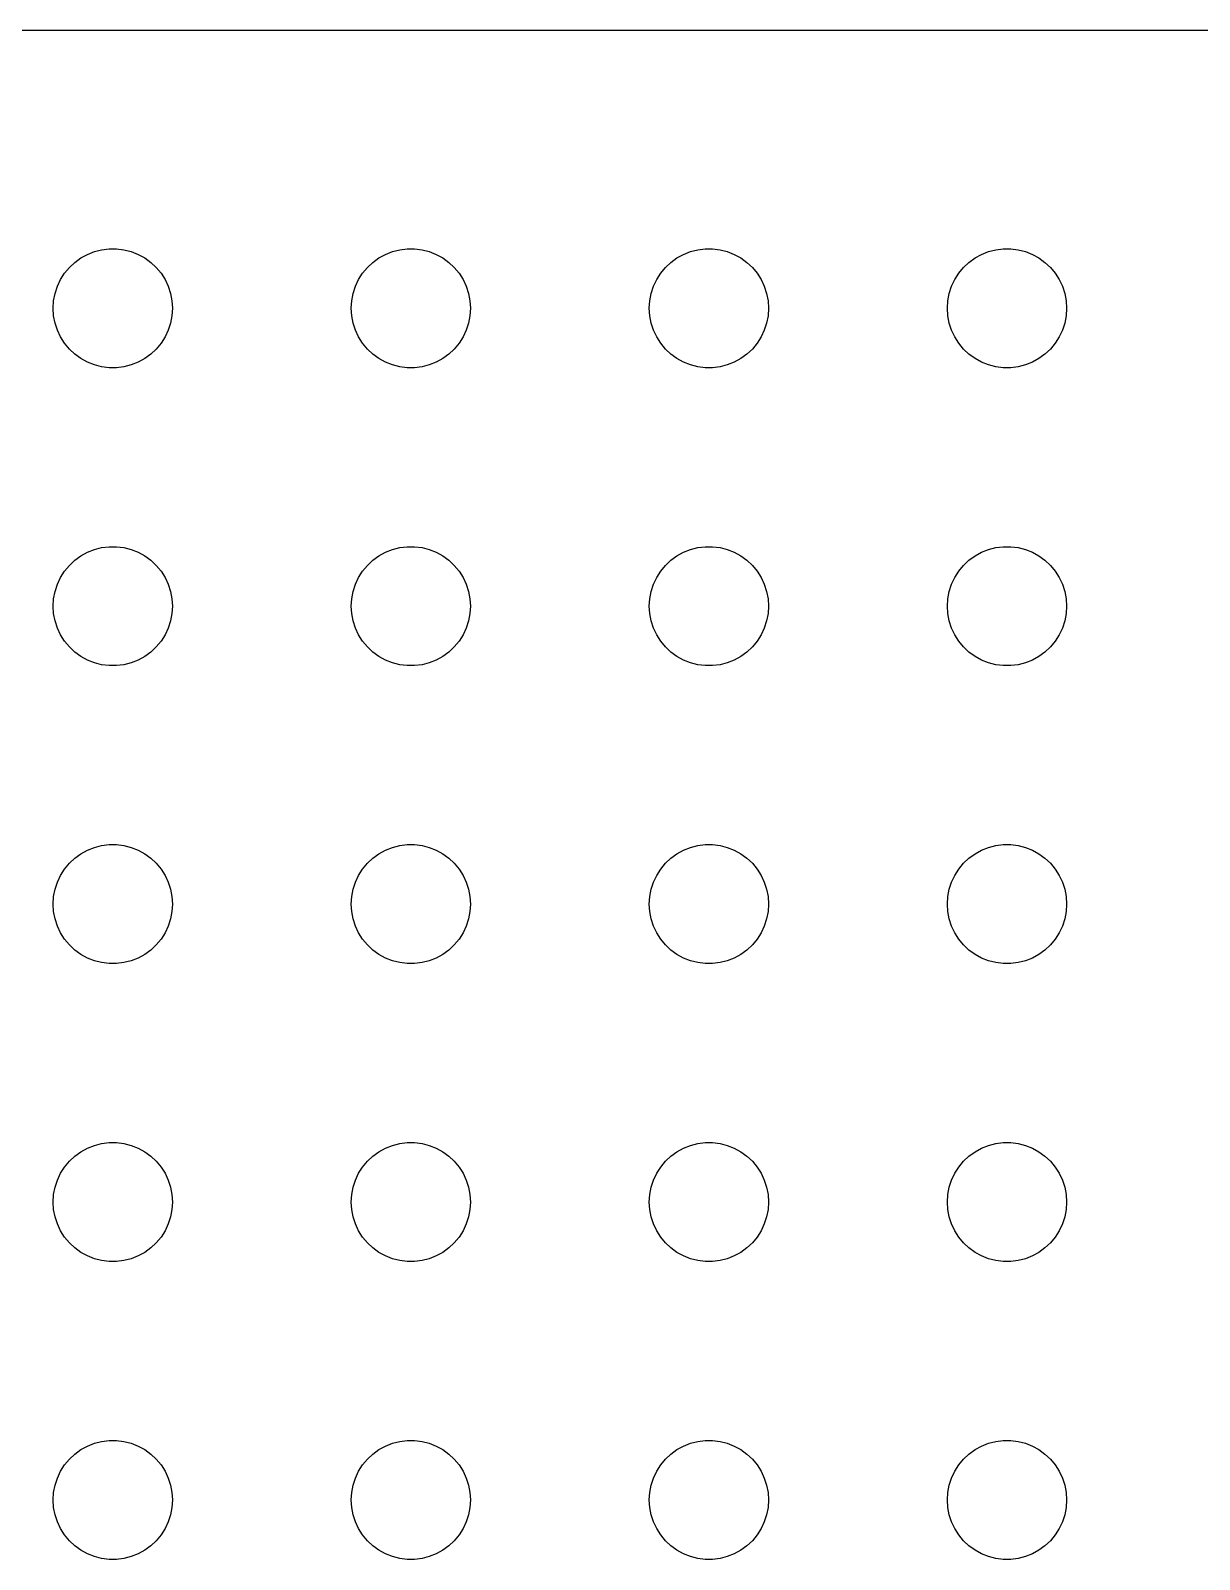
# Model space of a CAD drawing. Header units: metres. Extents: x -120 to 120, y -37 to 37.
# Drawn here: x -92.07 to -62.66, y -1.5 to 36.99 of the extents above; entities that cross this region are included whole.
import ezdxf

# ---------------------------------------------------------------- set-up
doc = ezdxf.new("R2010")
doc.units = ezdxf.units.M

msp = doc.modelspace()

# ---------------------------------------------------------------- linework, layer by layer
for p, q in [((114.814, 36.9901), (-114.814, 36.9901)), ((-90.9561, 31.1558), (-90.8037, 31.2665)), ((-90.8037, 31.2665), (-90.6387, 31.3572)), ((-90.6387, 31.3572), (-90.4635, 31.4266)), ((-90.4635, 31.4266), (-90.2811, 31.4734)), ((-90.2811, 31.4734), (-90.0942, 31.497)), ((-90.0942, 31.497), (-89.9058, 31.497)), ((-89.9058, 31.497), (-89.7189, 31.4734)), ((-89.7189, 31.4734), (-89.5365, 31.4266)), ((-89.5365, 31.4266), (-89.3613, 31.3572)), ((-89.3613, 31.3572), (-89.1963, 31.2665)), ((-89.1963, 31.2665), (-89.0439, 31.1558)), ((-83.4561, 31.1558), (-83.3037, 31.2665)), ((-83.3037, 31.2665), (-83.1387, 31.3572)), ((-83.1387, 31.3572), (-82.9635, 31.4266)), ((-82.9635, 31.4266), (-82.7811, 31.4734)), ((-82.7811, 31.4734), (-82.5942, 31.497)), ((-82.5942, 31.497), (-82.4058, 31.497)), ((-82.4058, 31.497), (-82.2189, 31.4734)), ((-82.2189, 31.4734), (-82.0365, 31.4266)), ((-82.0365, 31.4266), (-81.8613, 31.3572)), ((-81.8613, 31.3572), (-81.6963, 31.2665)), ((-81.6963, 31.2665), (-81.5439, 31.1558)), ((-75.9561, 31.1558), (-75.8037, 31.2665)), ((-75.8037, 31.2665), (-75.6387, 31.3572)), ((-75.6387, 31.3572), (-75.4635, 31.4266)), ((-75.4635, 31.4266), (-75.2811, 31.4734)), ((-75.2811, 31.4734), (-75.0942, 31.497)), ((-75.0942, 31.497), (-74.9058, 31.497)), ((-74.9058, 31.497), (-74.7189, 31.4734)), ((-74.7189, 31.4734), (-74.5365, 31.4266)), ((-74.5365, 31.4266), (-74.3613, 31.3572)), ((-74.3613, 31.3572), (-74.1963, 31.2665)), ((-74.1963, 31.2665), (-74.0439, 31.1558)), ((-68.4561, 31.1558), (-68.3037, 31.2665)), ((-68.3037, 31.2665), (-68.1387, 31.3572)), ((-68.1387, 31.3572), (-67.9635, 31.4266)), ((-67.9635, 31.4266), (-67.7811, 31.4734)), ((-67.7811, 31.4734), (-67.5942, 31.497)), ((-67.5942, 31.497), (-67.4058, 31.497)), ((-67.4058, 31.497), (-67.2189, 31.4734)), ((-67.2189, 31.4734), (-67.0365, 31.4266)), ((-67.0365, 31.4266), (-66.8613, 31.3572)), ((-66.8613, 31.3572), (-66.6963, 31.2665)), ((-66.6963, 31.2665), (-66.5439, 31.1558)), ((-91.3145, 30.7226), (-91.2135, 30.8817)), ((-91.2135, 30.8817), (-91.0934, 31.0268)), ((-91.0934, 31.0268), (-90.9561, 31.1558)), ((-89.0439, 31.1558), (-88.9065, 31.0268)), ((-88.9065, 31.0268), (-88.7865, 30.8817)), ((-88.7865, 30.8817), (-88.6855, 30.7226)), ((-83.8145, 30.7226), (-83.7135, 30.8817)), ((-83.7135, 30.8817), (-83.5934, 31.0268)), ((-83.5934, 31.0268), (-83.4561, 31.1558)), ((-81.5439, 31.1558), (-81.4065, 31.0268)), ((-81.4065, 31.0268), (-81.2865, 30.8817)), ((-81.2865, 30.8817), (-81.1855, 30.7226)), ((-76.3145, 30.7226), (-76.2135, 30.8817)), ((-76.2135, 30.8817), (-76.0934, 31.0268)), ((-76.0934, 31.0268), (-75.9561, 31.1558)), ((-74.0439, 31.1558), (-73.9065, 31.0268)), ((-73.9065, 31.0268), (-73.7865, 30.8817)), ((-73.7865, 30.8817), (-73.6855, 30.7226)), ((-68.8145, 30.7226), (-68.7135, 30.8817)), ((-68.7135, 30.8817), (-68.5934, 31.0268)), ((-68.5934, 31.0268), (-68.4561, 31.1558)), ((-66.5439, 31.1558), (-66.4065, 31.0268)), ((-66.4065, 31.0268), (-66.2865, 30.8817)), ((-66.2865, 30.8817), (-66.1855, 30.7226)), ((-91.4529, 30.373), (-91.3947, 30.5522)), ((-91.3947, 30.5522), (-91.3145, 30.7226)), ((-88.6855, 30.7226), (-88.6053, 30.5522)), ((-88.6053, 30.5522), (-88.5471, 30.373)), ((-83.9529, 30.373), (-83.8947, 30.5522)), ((-83.8947, 30.5522), (-83.8145, 30.7226)), ((-81.1855, 30.7226), (-81.1053, 30.5522)), ((-81.1053, 30.5522), (-81.0471, 30.373)), ((-76.4529, 30.373), (-76.3947, 30.5522)), ((-76.3947, 30.5522), (-76.3145, 30.7226)), ((-73.6855, 30.7226), (-73.6053, 30.5522)), ((-73.6053, 30.5522), (-73.5471, 30.373)), ((-68.9529, 30.373), (-68.8947, 30.5522)), ((-68.8947, 30.5522), (-68.8145, 30.7226)), ((-66.1855, 30.7226), (-66.1053, 30.5522)), ((-66.1053, 30.5522), (-66.0471, 30.373)), ((-91.5, 30), (-91.4882, 30.188)), ((-91.4882, 30.188), (-91.4529, 30.373)), ((-88.5471, 30.373), (-88.5118, 30.188)), ((-88.5118, 30.188), (-88.5, 30)), ((-84, 30), (-83.9882, 30.188)), ((-83.9882, 30.188), (-83.9529, 30.373)), ((-81.0471, 30.373), (-81.0118, 30.188)), ((-81.0118, 30.188), (-81, 30)), ((-76.5, 30), (-76.4882, 30.188)), ((-76.4882, 30.188), (-76.4529, 30.373)), ((-73.5471, 30.373), (-73.5118, 30.188)), ((-73.5118, 30.188), (-73.5, 30)), ((-69, 30), (-68.9882, 30.188)), ((-68.9882, 30.188), (-68.9529, 30.373)), ((-66.0471, 30.373), (-66.0118, 30.188)), ((-66.0118, 30.188), (-66, 30)), ((-91.4882, 29.812), (-91.5, 30)), ((-91.4529, 29.627), (-91.4882, 29.812)), ((-88.5118, 29.812), (-88.5471, 29.627)), ((-88.5, 30), (-88.5118, 29.812)), ((-83.9882, 29.812), (-84, 30)), ((-83.9529, 29.627), (-83.9882, 29.812)), ((-81.0118, 29.812), (-81.0471, 29.627)), ((-81, 30), (-81.0118, 29.812)), ((-76.4882, 29.812), (-76.5, 30)), ((-76.4529, 29.627), (-76.4882, 29.812)), ((-73.5118, 29.812), (-73.5471, 29.627)), ((-73.5, 30), (-73.5118, 29.812)), ((-68.9882, 29.812), (-69, 30)), ((-68.9529, 29.627), (-68.9882, 29.812)), ((-66.0118, 29.812), (-66.0471, 29.627)), ((-66, 30), (-66.0118, 29.812)), ((-91.3947, 29.4478), (-91.4529, 29.627)), ((-91.3145, 29.2774), (-91.3947, 29.4478)), ((-91.2135, 29.1183), (-91.3145, 29.2774)), ((-88.6855, 29.2774), (-88.7865, 29.1183)), ((-88.6053, 29.4478), (-88.6855, 29.2774)), ((-88.5471, 29.627), (-88.6053, 29.4478)), ((-83.8947, 29.4478), (-83.9529, 29.627)), ((-83.8145, 29.2774), (-83.8947, 29.4478)), ((-83.7135, 29.1183), (-83.8145, 29.2774)), ((-81.1855, 29.2774), (-81.2865, 29.1183)), ((-81.1053, 29.4478), (-81.1855, 29.2774)), ((-81.0471, 29.627), (-81.1053, 29.4478)), ((-76.3947, 29.4478), (-76.4529, 29.627)), ((-76.3145, 29.2774), (-76.3947, 29.4478)), ((-76.2135, 29.1183), (-76.3145, 29.2774)), ((-73.6855, 29.2774), (-73.7865, 29.1183)), ((-73.6053, 29.4478), (-73.6855, 29.2774)), ((-73.5471, 29.627), (-73.6053, 29.4478)), ((-68.8947, 29.4478), (-68.9529, 29.627)), ((-68.8145, 29.2774), (-68.8947, 29.4478)), ((-68.7135, 29.1183), (-68.8145, 29.2774)), ((-66.1855, 29.2774), (-66.2865, 29.1183)), ((-66.1053, 29.4478), (-66.1855, 29.2774)), ((-66.0471, 29.627), (-66.1053, 29.4478)), ((-91.0934, 28.9732), (-91.2135, 29.1183)), ((-90.9561, 28.8442), (-91.0934, 28.9732)), ((-88.9065, 28.9732), (-89.0439, 28.8442)), ((-88.7865, 29.1183), (-88.9065, 28.9732)), ((-83.5934, 28.9732), (-83.7135, 29.1183)), ((-83.4561, 28.8442), (-83.5934, 28.9732)), ((-81.4065, 28.9732), (-81.5439, 28.8442)), ((-81.2865, 29.1183), (-81.4065, 28.9732)), ((-76.0934, 28.9732), (-76.2135, 29.1183)), ((-75.9561, 28.8442), (-76.0934, 28.9732)), ((-73.9065, 28.9732), (-74.0439, 28.8442)), ((-73.7865, 29.1183), (-73.9065, 28.9732)), ((-68.5934, 28.9732), (-68.7135, 29.1183)), ((-68.4561, 28.8442), (-68.5934, 28.9732)), ((-66.4065, 28.9732), (-66.5439, 28.8442)), ((-66.2865, 29.1183), (-66.4065, 28.9732)), ((-90.8037, 28.7335), (-90.9561, 28.8442)), ((-90.6387, 28.6427), (-90.8037, 28.7335)), ((-90.4635, 28.5734), (-90.6387, 28.6427)), ((-90.2811, 28.5266), (-90.4635, 28.5734)), ((-90.0942, 28.503), (-90.2811, 28.5266)), ((-89.9058, 28.503), (-90.0942, 28.503)), ((-89.7189, 28.5266), (-89.9058, 28.503)), ((-89.5365, 28.5734), (-89.7189, 28.5266)), ((-89.3613, 28.6427), (-89.5365, 28.5734)), ((-89.1963, 28.7335), (-89.3613, 28.6427)), ((-89.0439, 28.8442), (-89.1963, 28.7335)), ((-83.3037, 28.7335), (-83.4561, 28.8442)), ((-83.1387, 28.6427), (-83.3037, 28.7335)), ((-82.9635, 28.5734), (-83.1387, 28.6427)), ((-82.7811, 28.5266), (-82.9635, 28.5734)), ((-82.5942, 28.503), (-82.7811, 28.5266)), ((-82.4058, 28.503), (-82.5942, 28.503)), ((-82.2189, 28.5266), (-82.4058, 28.503)), ((-82.0365, 28.5734), (-82.2189, 28.5266)), ((-81.8613, 28.6427), (-82.0365, 28.5734)), ((-81.6963, 28.7335), (-81.8613, 28.6427)), ((-81.5439, 28.8442), (-81.6963, 28.7335)), ((-75.8037, 28.7335), (-75.9561, 28.8442)), ((-75.6387, 28.6427), (-75.8037, 28.7335)), ((-75.4635, 28.5734), (-75.6387, 28.6427)), ((-75.2811, 28.5266), (-75.4635, 28.5734)), ((-75.0942, 28.503), (-75.2811, 28.5266)), ((-74.9058, 28.503), (-75.0942, 28.503)), ((-74.7189, 28.5266), (-74.9058, 28.503)), ((-74.5365, 28.5734), (-74.7189, 28.5266)), ((-74.3613, 28.6427), (-74.5365, 28.5734)), ((-74.1963, 28.7335), (-74.3613, 28.6427)), ((-74.0439, 28.8442), (-74.1963, 28.7335)), ((-68.3037, 28.7335), (-68.4561, 28.8442)), ((-68.1387, 28.6427), (-68.3037, 28.7335)), ((-67.9635, 28.5734), (-68.1387, 28.6427)), ((-67.7811, 28.5266), (-67.9635, 28.5734)), ((-67.5942, 28.503), (-67.7811, 28.5266)), ((-67.4058, 28.503), (-67.5942, 28.503)), ((-67.2189, 28.5266), (-67.4058, 28.503)), ((-67.0365, 28.5734), (-67.2189, 28.5266)), ((-66.8613, 28.6427), (-67.0365, 28.5734)), ((-66.6963, 28.7335), (-66.8613, 28.6427)), ((-66.5439, 28.8442), (-66.6963, 28.7335)), ((-90.6387, 23.8572), (-90.4635, 23.9266)), ((-90.4635, 23.9266), (-90.2811, 23.9734)), ((-90.2811, 23.9734), (-90.0942, 23.997)), ((-90.0942, 23.997), (-89.9058, 23.997)), ((-89.9058, 23.997), (-89.7189, 23.9734)), ((-89.7189, 23.9734), (-89.5365, 23.9266)), ((-89.5365, 23.9266), (-89.3613, 23.8572)), ((-83.1387, 23.8572), (-82.9635, 23.9266)), ((-82.9635, 23.9266), (-82.7811, 23.9734)), ((-82.7811, 23.9734), (-82.5942, 23.997)), ((-82.5942, 23.997), (-82.4058, 23.997)), ((-82.4058, 23.997), (-82.2189, 23.9734)), ((-82.2189, 23.9734), (-82.0365, 23.9266)), ((-82.0365, 23.9266), (-81.8613, 23.8572)), ((-75.6387, 23.8572), (-75.4635, 23.9266)), ((-75.4635, 23.9266), (-75.2811, 23.9734)), ((-75.2811, 23.9734), (-75.0942, 23.997)), ((-75.0942, 23.997), (-74.9058, 23.997)), ((-74.9058, 23.997), (-74.7189, 23.9734)), ((-74.7189, 23.9734), (-74.5365, 23.9266)), ((-74.5365, 23.9266), (-74.3613, 23.8572)), ((-68.1387, 23.8572), (-67.9635, 23.9266)), ((-67.9635, 23.9266), (-67.7811, 23.9734)), ((-67.7811, 23.9734), (-67.5942, 23.997)), ((-67.5942, 23.997), (-67.4058, 23.997)), ((-67.4058, 23.997), (-67.2189, 23.9734)), ((-67.2189, 23.9734), (-67.0365, 23.9266)), ((-67.0365, 23.9266), (-66.8613, 23.8572)), ((-91.2135, 23.3817), (-91.0934, 23.5268)), ((-91.0934, 23.5268), (-90.9561, 23.6558)), ((-90.9561, 23.6558), (-90.8037, 23.7665)), ((-90.8037, 23.7665), (-90.6387, 23.8572)), ((-89.3613, 23.8572), (-89.1963, 23.7665)), ((-89.1963, 23.7665), (-89.0439, 23.6558)), ((-89.0439, 23.6558), (-88.9065, 23.5268)), ((-88.9065, 23.5268), (-88.7865, 23.3817)), ((-83.7135, 23.3817), (-83.5934, 23.5268)), ((-83.5934, 23.5268), (-83.4561, 23.6558)), ((-83.4561, 23.6558), (-83.3037, 23.7665)), ((-83.3037, 23.7665), (-83.1387, 23.8572)), ((-81.8613, 23.8572), (-81.6963, 23.7665)), ((-81.6963, 23.7665), (-81.5439, 23.6558)), ((-81.5439, 23.6558), (-81.4065, 23.5268)), ((-81.4065, 23.5268), (-81.2865, 23.3817)), ((-76.2135, 23.3817), (-76.0934, 23.5268)), ((-76.0934, 23.5268), (-75.9561, 23.6558)), ((-75.9561, 23.6558), (-75.8037, 23.7665)), ((-75.8037, 23.7665), (-75.6387, 23.8572)), ((-74.3613, 23.8572), (-74.1963, 23.7665)), ((-74.1963, 23.7665), (-74.0439, 23.6558)), ((-74.0439, 23.6558), (-73.9065, 23.5268)), ((-73.9065, 23.5268), (-73.7865, 23.3817)), ((-68.7135, 23.3817), (-68.5934, 23.5268)), ((-68.5934, 23.5268), (-68.4561, 23.6558)), ((-68.4561, 23.6558), (-68.3037, 23.7665)), ((-68.3037, 23.7665), (-68.1387, 23.8572)), ((-66.8613, 23.8572), (-66.6963, 23.7665)), ((-66.6963, 23.7665), (-66.5439, 23.6558)), ((-66.5439, 23.6558), (-66.4065, 23.5268)), ((-66.4065, 23.5268), (-66.2865, 23.3817)), ((-91.3947, 23.0522), (-91.3145, 23.2226)), ((-91.3145, 23.2226), (-91.2135, 23.3817)), ((-88.7865, 23.3817), (-88.6855, 23.2226)), ((-88.6855, 23.2226), (-88.6053, 23.0522)), ((-83.8947, 23.0522), (-83.8145, 23.2226)), ((-83.8145, 23.2226), (-83.7135, 23.3817)), ((-81.2865, 23.3817), (-81.1855, 23.2226)), ((-81.1855, 23.2226), (-81.1053, 23.0522)), ((-76.3947, 23.0522), (-76.3145, 23.2226)), ((-76.3145, 23.2226), (-76.2135, 23.3817)), ((-73.7865, 23.3817), (-73.6855, 23.2226)), ((-73.6855, 23.2226), (-73.6053, 23.0522)), ((-68.8947, 23.0522), (-68.8145, 23.2226)), ((-68.8145, 23.2226), (-68.7135, 23.3817)), ((-66.2865, 23.3817), (-66.1855, 23.2226)), ((-66.1855, 23.2226), (-66.1053, 23.0522)), ((-91.4882, 22.688), (-91.4529, 22.873)), ((-91.4529, 22.873), (-91.3947, 23.0522)), ((-88.6053, 23.0522), (-88.5471, 22.873)), ((-88.5471, 22.873), (-88.5118, 22.688)), ((-83.9882, 22.688), (-83.9529, 22.873)), ((-83.9529, 22.873), (-83.8947, 23.0522)), ((-81.1053, 23.0522), (-81.0471, 22.873)), ((-81.0471, 22.873), (-81.0118, 22.688)), ((-76.4882, 22.688), (-76.4529, 22.873)), ((-76.4529, 22.873), (-76.3947, 23.0522)), ((-73.6053, 23.0522), (-73.5471, 22.873)), ((-73.5471, 22.873), (-73.5118, 22.688)), ((-68.9882, 22.688), (-68.9529, 22.873)), ((-68.9529, 22.873), (-68.8947, 23.0522)), ((-66.1053, 23.0522), (-66.0471, 22.873)), ((-66.0471, 22.873), (-66.0118, 22.688)), ((-91.5, 22.5), (-91.4882, 22.688)), ((-91.4882, 22.312), (-91.5, 22.5)), ((-88.5118, 22.688), (-88.5, 22.5)), ((-88.5, 22.5), (-88.5118, 22.312)), ((-84, 22.5), (-83.9882, 22.688)), ((-83.9882, 22.312), (-84, 22.5)), ((-81.0118, 22.688), (-81, 22.5)), ((-81, 22.5), (-81.0118, 22.312)), ((-76.5, 22.5), (-76.4882, 22.688)), ((-76.4882, 22.312), (-76.5, 22.5)), ((-73.5118, 22.688), (-73.5, 22.5)), ((-73.5, 22.5), (-73.5118, 22.312)), ((-69, 22.5), (-68.9882, 22.688)), ((-68.9882, 22.312), (-69, 22.5)), ((-66.0118, 22.688), (-66, 22.5)), ((-66, 22.5), (-66.0118, 22.312)), ((-91.4529, 22.127), (-91.4882, 22.312)), ((-91.3947, 21.9478), (-91.4529, 22.127)), ((-91.3145, 21.7774), (-91.3947, 21.9478)), ((-88.6053, 21.9478), (-88.6855, 21.7774)), ((-88.5471, 22.127), (-88.6053, 21.9478)), ((-88.5118, 22.312), (-88.5471, 22.127)), ((-83.9529, 22.127), (-83.9882, 22.312)), ((-83.8947, 21.9478), (-83.9529, 22.127)), ((-83.8145, 21.7774), (-83.8947, 21.9478)), ((-81.1053, 21.9478), (-81.1855, 21.7774)), ((-81.0471, 22.127), (-81.1053, 21.9478)), ((-81.0118, 22.312), (-81.0471, 22.127)), ((-76.4529, 22.127), (-76.4882, 22.312)), ((-76.3947, 21.9478), (-76.4529, 22.127)), ((-76.3145, 21.7774), (-76.3947, 21.9478)), ((-73.6053, 21.9478), (-73.6855, 21.7774)), ((-73.5471, 22.127), (-73.6053, 21.9478)), ((-73.5118, 22.312), (-73.5471, 22.127)), ((-68.9529, 22.127), (-68.9882, 22.312)), ((-68.8947, 21.9478), (-68.9529, 22.127)), ((-68.8145, 21.7774), (-68.8947, 21.9478)), ((-66.1053, 21.9478), (-66.1855, 21.7774)), ((-66.0471, 22.127), (-66.1053, 21.9478)), ((-66.0118, 22.312), (-66.0471, 22.127)), ((-91.2135, 21.6183), (-91.3145, 21.7774)), ((-91.0934, 21.4732), (-91.2135, 21.6183)), ((-88.7865, 21.6183), (-88.9065, 21.4732)), ((-88.6855, 21.7774), (-88.7865, 21.6183)), ((-83.7135, 21.6183), (-83.8145, 21.7774)), ((-83.5934, 21.4732), (-83.7135, 21.6183)), ((-81.2865, 21.6183), (-81.4065, 21.4732)), ((-81.1855, 21.7774), (-81.2865, 21.6183)), ((-76.2135, 21.6183), (-76.3145, 21.7774)), ((-76.0934, 21.4732), (-76.2135, 21.6183)), ((-73.7865, 21.6183), (-73.9065, 21.4732)), ((-73.6855, 21.7774), (-73.7865, 21.6183)), ((-68.7135, 21.6183), (-68.8145, 21.7774)), ((-68.5934, 21.4732), (-68.7135, 21.6183)), ((-66.2865, 21.6183), (-66.4065, 21.4732)), ((-66.1855, 21.7774), (-66.2865, 21.6183)), ((-90.9561, 21.3442), (-91.0934, 21.4732)), ((-90.8037, 21.2335), (-90.9561, 21.3442)), ((-90.6387, 21.1427), (-90.8037, 21.2335)), ((-89.1963, 21.2335), (-89.3613, 21.1427)), ((-89.0439, 21.3442), (-89.1963, 21.2335)), ((-88.9065, 21.4732), (-89.0439, 21.3442)), ((-83.4561, 21.3442), (-83.5934, 21.4732)), ((-83.3037, 21.2335), (-83.4561, 21.3442)), ((-83.1387, 21.1427), (-83.3037, 21.2335)), ((-81.6963, 21.2335), (-81.8613, 21.1427)), ((-81.5439, 21.3442), (-81.6963, 21.2335)), ((-81.4065, 21.4732), (-81.5439, 21.3442)), ((-75.9561, 21.3442), (-76.0934, 21.4732)), ((-75.8037, 21.2335), (-75.9561, 21.3442)), ((-75.6387, 21.1427), (-75.8037, 21.2335)), ((-74.1963, 21.2335), (-74.3613, 21.1427)), ((-74.0439, 21.3442), (-74.1963, 21.2335)), ((-73.9065, 21.4732), (-74.0439, 21.3442)), ((-68.4561, 21.3442), (-68.5934, 21.4732)), ((-68.3037, 21.2335), (-68.4561, 21.3442)), ((-68.1387, 21.1427), (-68.3037, 21.2335)), ((-66.6963, 21.2335), (-66.8613, 21.1427)), ((-66.5439, 21.3442), (-66.6963, 21.2335)), ((-66.4065, 21.4732), (-66.5439, 21.3442)), ((-90.4635, 21.0734), (-90.6387, 21.1427)), ((-90.2811, 21.0266), (-90.4635, 21.0734)), ((-90.0942, 21.003), (-90.2811, 21.0266)), ((-89.9058, 21.003), (-90.0942, 21.003)), ((-89.7189, 21.0266), (-89.9058, 21.003)), ((-89.5365, 21.0734), (-89.7189, 21.0266)), ((-89.3613, 21.1427), (-89.5365, 21.0734)), ((-82.9635, 21.0734), (-83.1387, 21.1427)), ((-82.7811, 21.0266), (-82.9635, 21.0734)), ((-82.5942, 21.003), (-82.7811, 21.0266)), ((-82.4058, 21.003), (-82.5942, 21.003)), ((-82.2189, 21.0266), (-82.4058, 21.003)), ((-82.0365, 21.0734), (-82.2189, 21.0266)), ((-81.8613, 21.1427), (-82.0365, 21.0734)), ((-75.4635, 21.0734), (-75.6387, 21.1427)), ((-75.2811, 21.0266), (-75.4635, 21.0734)), ((-75.0942, 21.003), (-75.2811, 21.0266)), ((-74.9058, 21.003), (-75.0942, 21.003)), ((-74.7189, 21.0266), (-74.9058, 21.003)), ((-74.5365, 21.0734), (-74.7189, 21.0266)), ((-74.3613, 21.1427), (-74.5365, 21.0734)), ((-67.9635, 21.0734), (-68.1387, 21.1427)), ((-67.7811, 21.0266), (-67.9635, 21.0734)), ((-67.5942, 21.003), (-67.7811, 21.0266)), ((-67.4058, 21.003), (-67.5942, 21.003)), ((-67.2189, 21.0266), (-67.4058, 21.003)), ((-67.0365, 21.0734), (-67.2189, 21.0266)), ((-66.8613, 21.1427), (-67.0365, 21.0734)), ((-90.9561, 16.1558), (-90.8037, 16.2665)), ((-90.8037, 16.2665), (-90.6387, 16.3572)), ((-90.6387, 16.3572), (-90.4635, 16.4266)), ((-90.4635, 16.4266), (-90.2811, 16.4734)), ((-90.2811, 16.4734), (-90.0942, 16.497)), ((-90.0942, 16.497), (-89.9058, 16.497)), ((-89.9058, 16.497), (-89.7189, 16.4734)), ((-89.7189, 16.4734), (-89.5365, 16.4266)), ((-89.5365, 16.4266), (-89.3613, 16.3572)), ((-89.3613, 16.3572), (-89.1963, 16.2665)), ((-89.1963, 16.2665), (-89.0439, 16.1558)), ((-83.4561, 16.1558), (-83.3037, 16.2665)), ((-83.3037, 16.2665), (-83.1387, 16.3572)), ((-83.1387, 16.3572), (-82.9635, 16.4266)), ((-82.9635, 16.4266), (-82.7811, 16.4734)), ((-82.7811, 16.4734), (-82.5942, 16.497)), ((-82.5942, 16.497), (-82.4058, 16.497)), ((-82.4058, 16.497), (-82.2189, 16.4734)), ((-82.2189, 16.4734), (-82.0365, 16.4266)), ((-82.0365, 16.4266), (-81.8613, 16.3572)), ((-81.8613, 16.3572), (-81.6963, 16.2665)), ((-81.6963, 16.2665), (-81.5439, 16.1558)), ((-75.9561, 16.1558), (-75.8037, 16.2665)), ((-75.8037, 16.2665), (-75.6387, 16.3572)), ((-75.6387, 16.3572), (-75.4635, 16.4266)), ((-75.4635, 16.4266), (-75.2811, 16.4734)), ((-75.2811, 16.4734), (-75.0942, 16.497)), ((-75.0942, 16.497), (-74.9058, 16.497)), ((-74.9058, 16.497), (-74.7189, 16.4734)), ((-74.7189, 16.4734), (-74.5365, 16.4266)), ((-74.5365, 16.4266), (-74.3613, 16.3572)), ((-74.3613, 16.3572), (-74.1963, 16.2665)), ((-74.1963, 16.2665), (-74.0439, 16.1558)), ((-68.4561, 16.1558), (-68.3037, 16.2665)), ((-68.3037, 16.2665), (-68.1387, 16.3572)), ((-68.1387, 16.3572), (-67.9635, 16.4266)), ((-67.9635, 16.4266), (-67.7811, 16.4734)), ((-67.7811, 16.4734), (-67.5942, 16.497)), ((-67.5942, 16.497), (-67.4058, 16.497)), ((-67.4058, 16.497), (-67.2189, 16.4734)), ((-67.2189, 16.4734), (-67.0365, 16.4266)), ((-67.0365, 16.4266), (-66.8613, 16.3572)), ((-66.8613, 16.3572), (-66.6963, 16.2665)), ((-66.6963, 16.2665), (-66.5439, 16.1558)), ((-91.3145, 15.7226), (-91.2135, 15.8817)), ((-91.2135, 15.8817), (-91.0934, 16.0268)), ((-91.0934, 16.0268), (-90.9561, 16.1558)), ((-89.0439, 16.1558), (-88.9065, 16.0268)), ((-88.9065, 16.0268), (-88.7865, 15.8817)), ((-88.7865, 15.8817), (-88.6855, 15.7226)), ((-83.8145, 15.7226), (-83.7135, 15.8817)), ((-83.7135, 15.8817), (-83.5934, 16.0268)), ((-83.5934, 16.0268), (-83.4561, 16.1558)), ((-81.5439, 16.1558), (-81.4065, 16.0268)), ((-81.4065, 16.0268), (-81.2865, 15.8817)), ((-81.2865, 15.8817), (-81.1855, 15.7226)), ((-76.3145, 15.7226), (-76.2135, 15.8817)), ((-76.2135, 15.8817), (-76.0934, 16.0268)), ((-76.0934, 16.0268), (-75.9561, 16.1558)), ((-74.0439, 16.1558), (-73.9065, 16.0268)), ((-73.9065, 16.0268), (-73.7865, 15.8817)), ((-73.7865, 15.8817), (-73.6855, 15.7226)), ((-68.8145, 15.7226), (-68.7135, 15.8817)), ((-68.7135, 15.8817), (-68.5934, 16.0268)), ((-68.5934, 16.0268), (-68.4561, 16.1558)), ((-66.5439, 16.1558), (-66.4065, 16.0268)), ((-66.4065, 16.0268), (-66.2865, 15.8817)), ((-66.2865, 15.8817), (-66.1855, 15.7226)), ((-91.4529, 15.373), (-91.3947, 15.5522)), ((-91.3947, 15.5522), (-91.3145, 15.7226)), ((-88.6855, 15.7226), (-88.6053, 15.5522)), ((-88.6053, 15.5522), (-88.5471, 15.373)), ((-83.9529, 15.373), (-83.8947, 15.5522)), ((-83.8947, 15.5522), (-83.8145, 15.7226)), ((-81.1855, 15.7226), (-81.1053, 15.5522)), ((-81.1053, 15.5522), (-81.0471, 15.373)), ((-76.4529, 15.373), (-76.3947, 15.5522)), ((-76.3947, 15.5522), (-76.3145, 15.7226)), ((-73.6855, 15.7226), (-73.6053, 15.5522)), ((-73.6053, 15.5522), (-73.5471, 15.373)), ((-68.9529, 15.373), (-68.8947, 15.5522)), ((-68.8947, 15.5522), (-68.8145, 15.7226)), ((-66.1855, 15.7226), (-66.1053, 15.5522)), ((-66.1053, 15.5522), (-66.0471, 15.373)), ((-91.5, 15), (-91.4882, 15.188)), ((-91.4882, 15.188), (-91.4529, 15.373)), ((-88.5471, 15.373), (-88.5118, 15.188)), ((-88.5118, 15.188), (-88.5, 15)), ((-84, 15), (-83.9882, 15.188)), ((-83.9882, 15.188), (-83.9529, 15.373)), ((-81.0471, 15.373), (-81.0118, 15.188)), ((-81.0118, 15.188), (-81, 15)), ((-76.5, 15), (-76.4882, 15.188)), ((-76.4882, 15.188), (-76.4529, 15.373)), ((-73.5471, 15.373), (-73.5118, 15.188)), ((-73.5118, 15.188), (-73.5, 15)), ((-69, 15), (-68.9882, 15.188)), ((-68.9882, 15.188), (-68.9529, 15.373)), ((-66.0471, 15.373), (-66.0118, 15.188)), ((-66.0118, 15.188), (-66, 15)), ((-91.4882, 14.812), (-91.5, 15)), ((-91.4529, 14.627), (-91.4882, 14.812)), ((-91.3947, 14.4478), (-91.4529, 14.627)), ((-88.5471, 14.627), (-88.6053, 14.4478)), ((-88.5118, 14.812), (-88.5471, 14.627)), ((-88.5, 15), (-88.5118, 14.812)), ((-83.9882, 14.812), (-84, 15)), ((-83.9529, 14.627), (-83.9882, 14.812)), ((-83.8947, 14.4478), (-83.9529, 14.627)), ((-81.0471, 14.627), (-81.1053, 14.4478)), ((-81.0118, 14.812), (-81.0471, 14.627)), ((-81, 15), (-81.0118, 14.812)), ((-76.4882, 14.812), (-76.5, 15)), ((-76.4529, 14.627), (-76.4882, 14.812)), ((-76.3947, 14.4478), (-76.4529, 14.627)), ((-73.5471, 14.627), (-73.6053, 14.4478)), ((-73.5118, 14.812), (-73.5471, 14.627)), ((-73.5, 15), (-73.5118, 14.812)), ((-68.9882, 14.812), (-69, 15)), ((-68.9529, 14.627), (-68.9882, 14.812)), ((-68.8947, 14.4478), (-68.9529, 14.627)), ((-66.0471, 14.627), (-66.1053, 14.4478)), ((-66.0118, 14.812), (-66.0471, 14.627)), ((-66, 15), (-66.0118, 14.812)), ((-91.3145, 14.2774), (-91.3947, 14.4478)), ((-91.2135, 14.1183), (-91.3145, 14.2774)), ((-88.6855, 14.2774), (-88.7865, 14.1183)), ((-88.6053, 14.4478), (-88.6855, 14.2774)), ((-83.8145, 14.2774), (-83.8947, 14.4478)), ((-83.7135, 14.1183), (-83.8145, 14.2774)), ((-81.1855, 14.2774), (-81.2865, 14.1183)), ((-81.1053, 14.4478), (-81.1855, 14.2774)), ((-76.3145, 14.2774), (-76.3947, 14.4478)), ((-76.2135, 14.1183), (-76.3145, 14.2774)), ((-73.6855, 14.2774), (-73.7865, 14.1183)), ((-73.6053, 14.4478), (-73.6855, 14.2774)), ((-68.8145, 14.2774), (-68.8947, 14.4478)), ((-68.7135, 14.1183), (-68.8145, 14.2774)), ((-66.1855, 14.2774), (-66.2865, 14.1183)), ((-66.1053, 14.4478), (-66.1855, 14.2774)), ((-91.0934, 13.9732), (-91.2135, 14.1183)), ((-90.9561, 13.8442), (-91.0934, 13.9732)), ((-88.9065, 13.9732), (-89.0439, 13.8442)), ((-88.7865, 14.1183), (-88.9065, 13.9732)), ((-83.5934, 13.9732), (-83.7135, 14.1183)), ((-83.4561, 13.8442), (-83.5934, 13.9732)), ((-81.4065, 13.9732), (-81.5439, 13.8442)), ((-81.2865, 14.1183), (-81.4065, 13.9732)), ((-76.0934, 13.9732), (-76.2135, 14.1183)), ((-75.9561, 13.8442), (-76.0934, 13.9732)), ((-73.9065, 13.9732), (-74.0439, 13.8442)), ((-73.7865, 14.1183), (-73.9065, 13.9732)), ((-68.5934, 13.9732), (-68.7135, 14.1183)), ((-68.4561, 13.8442), (-68.5934, 13.9732)), ((-66.4065, 13.9732), (-66.5439, 13.8442)), ((-66.2865, 14.1183), (-66.4065, 13.9732)), ((-90.8037, 13.7335), (-90.9561, 13.8442)), ((-90.6387, 13.6427), (-90.8037, 13.7335)), ((-90.4635, 13.5734), (-90.6387, 13.6427)), ((-90.2811, 13.5266), (-90.4635, 13.5734)), ((-90.0942, 13.5029), (-90.2811, 13.5266)), ((-89.9058, 13.5029), (-90.0942, 13.5029)), ((-89.7189, 13.5266), (-89.9058, 13.5029)), ((-89.5365, 13.5734), (-89.7189, 13.5266)), ((-89.3613, 13.6427), (-89.5365, 13.5734)), ((-89.1963, 13.7335), (-89.3613, 13.6427)), ((-89.0439, 13.8442), (-89.1963, 13.7335)), ((-83.3037, 13.7335), (-83.4561, 13.8442)), ((-83.1387, 13.6427), (-83.3037, 13.7335)), ((-82.9635, 13.5734), (-83.1387, 13.6427)), ((-82.7811, 13.5266), (-82.9635, 13.5734)), ((-82.5942, 13.5029), (-82.7811, 13.5266)), ((-82.4058, 13.5029), (-82.5942, 13.5029)), ((-82.2189, 13.5266), (-82.4058, 13.5029)), ((-82.0365, 13.5734), (-82.2189, 13.5266)), ((-81.8613, 13.6427), (-82.0365, 13.5734)), ((-81.6963, 13.7335), (-81.8613, 13.6427)), ((-81.5439, 13.8442), (-81.6963, 13.7335)), ((-75.8037, 13.7335), (-75.9561, 13.8442)), ((-75.6387, 13.6427), (-75.8037, 13.7335)), ((-75.4635, 13.5734), (-75.6387, 13.6427)), ((-75.2811, 13.5266), (-75.4635, 13.5734)), ((-75.0942, 13.5029), (-75.2811, 13.5266)), ((-74.9058, 13.5029), (-75.0942, 13.5029)), ((-74.7189, 13.5266), (-74.9058, 13.5029)), ((-74.5365, 13.5734), (-74.7189, 13.5266)), ((-74.3613, 13.6427), (-74.5365, 13.5734)), ((-74.1963, 13.7335), (-74.3613, 13.6427)), ((-74.0439, 13.8442), (-74.1963, 13.7335)), ((-68.3037, 13.7335), (-68.4561, 13.8442)), ((-68.1387, 13.6427), (-68.3037, 13.7335)), ((-67.9635, 13.5734), (-68.1387, 13.6427)), ((-67.7811, 13.5266), (-67.9635, 13.5734)), ((-67.5942, 13.5029), (-67.7811, 13.5266)), ((-67.4058, 13.5029), (-67.5942, 13.5029)), ((-67.2189, 13.5266), (-67.4058, 13.5029)), ((-67.0365, 13.5734), (-67.2189, 13.5266)), ((-66.8613, 13.6427), (-67.0365, 13.5734)), ((-66.6963, 13.7335), (-66.8613, 13.6427)), ((-66.5439, 13.8442), (-66.6963, 13.7335)), ((-90.8037, 8.76648), (-90.6387, 8.85724)), ((-90.6387, 8.85724), (-90.4635, 8.92657)), ((-90.4635, 8.92657), (-90.2811, 8.97342)), ((-90.2811, 8.97342), (-90.0942, 8.99704)), ((-90.0942, 8.99704), (-89.9058, 8.99704)), ((-89.9058, 8.99704), (-89.7189, 8.97342)), ((-89.7189, 8.97342), (-89.5365, 8.92657)), ((-89.5365, 8.92657), (-89.3613, 8.85724)), ((-89.3613, 8.85724), (-89.1963, 8.76648)), ((-83.3037, 8.76648), (-83.1387, 8.85724)), ((-83.1387, 8.85724), (-82.9635, 8.92657)), ((-82.9635, 8.92657), (-82.7811, 8.97342)), ((-82.7811, 8.97342), (-82.5942, 8.99704)), ((-82.5942, 8.99704), (-82.4058, 8.99704)), ((-82.4058, 8.99704), (-82.2189, 8.97342)), ((-82.2189, 8.97342), (-82.0365, 8.92657)), ((-82.0365, 8.92657), (-81.8613, 8.85724)), ((-81.8613, 8.85724), (-81.6963, 8.76648)), ((-75.8037, 8.76648), (-75.6387, 8.85724)), ((-75.6387, 8.85724), (-75.4635, 8.92657)), ((-75.4635, 8.92657), (-75.2811, 8.97342)), ((-75.2811, 8.97342), (-75.0942, 8.99704)), ((-75.0942, 8.99704), (-74.9058, 8.99704)), ((-74.9058, 8.99704), (-74.7189, 8.97342)), ((-74.7189, 8.97342), (-74.5365, 8.92657)), ((-74.5365, 8.92657), (-74.3613, 8.85724)), ((-74.3613, 8.85724), (-74.1963, 8.76648)), ((-68.3037, 8.76648), (-68.1387, 8.85724)), ((-68.1387, 8.85724), (-67.9635, 8.92657)), ((-67.9635, 8.92657), (-67.7811, 8.97342)), ((-67.7811, 8.97342), (-67.5942, 8.99704)), ((-67.5942, 8.99704), (-67.4058, 8.99704)), ((-67.4058, 8.99704), (-67.2189, 8.97342)), ((-67.2189, 8.97342), (-67.0365, 8.92657)), ((-67.0365, 8.92657), (-66.8613, 8.85724)), ((-66.8613, 8.85724), (-66.6963, 8.76648)), ((-91.2135, 8.38167), (-91.0934, 8.52681)), ((-91.0934, 8.52681), (-90.9561, 8.65576)), ((-90.9561, 8.65576), (-90.8037, 8.76648)), ((-89.1963, 8.76648), (-89.0439, 8.65576)), ((-89.0439, 8.65576), (-88.9065, 8.52681)), ((-88.9065, 8.52681), (-88.7865, 8.38167)), ((-83.7135, 8.38167), (-83.5934, 8.52681)), ((-83.5934, 8.52681), (-83.4561, 8.65576)), ((-83.4561, 8.65576), (-83.3037, 8.76648)), ((-81.6963, 8.76648), (-81.5439, 8.65576)), ((-81.5439, 8.65576), (-81.4065, 8.52681)), ((-81.4065, 8.52681), (-81.2865, 8.38167)), ((-76.2135, 8.38167), (-76.0934, 8.52681)), ((-76.0934, 8.52681), (-75.9561, 8.65576)), ((-75.9561, 8.65576), (-75.8037, 8.76648)), ((-74.1963, 8.76648), (-74.0439, 8.65576)), ((-74.0439, 8.65576), (-73.9065, 8.52681)), ((-73.9065, 8.52681), (-73.7865, 8.38167)), ((-68.7135, 8.38167), (-68.5934, 8.52681)), ((-68.5934, 8.52681), (-68.4561, 8.65576)), ((-68.4561, 8.65576), (-68.3037, 8.76648)), ((-66.6963, 8.76648), (-66.5439, 8.65576)), ((-66.5439, 8.65576), (-66.4065, 8.52681)), ((-66.4065, 8.52681), (-66.2865, 8.38167)), ((-91.3947, 8.05219), (-91.3145, 8.22263)), ((-91.3145, 8.22263), (-91.2135, 8.38167)), ((-88.7865, 8.38167), (-88.6855, 8.22263)), ((-88.6855, 8.22263), (-88.6053, 8.05219)), ((-83.8947, 8.05219), (-83.8145, 8.22263)), ((-83.8145, 8.22263), (-83.7135, 8.38167)), ((-81.2865, 8.38167), (-81.1855, 8.22263)), ((-81.1855, 8.22263), (-81.1053, 8.05219)), ((-76.3947, 8.05219), (-76.3145, 8.22263)), ((-76.3145, 8.22263), (-76.2135, 8.38167)), ((-73.7865, 8.38167), (-73.6855, 8.22263)), ((-73.6855, 8.22263), (-73.6053, 8.05219)), ((-68.8947, 8.05219), (-68.8145, 8.22263)), ((-68.8145, 8.22263), (-68.7135, 8.38167)), ((-66.2865, 8.38167), (-66.1855, 8.22263)), ((-66.1855, 8.22263), (-66.1053, 8.05219)), ((-91.4882, 7.68799), (-91.4529, 7.87303)), ((-91.4529, 7.87303), (-91.3947, 8.05219)), ((-88.6053, 8.05219), (-88.5471, 7.87303)), ((-88.5471, 7.87303), (-88.5118, 7.68799)), ((-83.9882, 7.68799), (-83.9529, 7.87303)), ((-83.9529, 7.87303), (-83.8947, 8.05219)), ((-81.1053, 8.05219), (-81.0471, 7.87303)), ((-81.0471, 7.87303), (-81.0118, 7.68799)), ((-76.4882, 7.68799), (-76.4529, 7.87303)), ((-76.4529, 7.87303), (-76.3947, 8.05219)), ((-73.6053, 8.05219), (-73.5471, 7.87303)), ((-73.5471, 7.87303), (-73.5118, 7.68799)), ((-68.9882, 7.68799), (-68.9529, 7.87303)), ((-68.9529, 7.87303), (-68.8947, 8.05219)), ((-66.1053, 8.05219), (-66.0471, 7.87303)), ((-66.0471, 7.87303), (-66.0118, 7.68799)), ((-91.5, 7.5), (-91.4882, 7.68799)), ((-91.4882, 7.312), (-91.5, 7.5)), ((-88.5118, 7.68799), (-88.5, 7.5)), ((-88.5, 7.5), (-88.5118, 7.312)), ((-84, 7.5), (-83.9882, 7.68799)), ((-83.9882, 7.312), (-84, 7.5)), ((-81.0118, 7.68799), (-81, 7.5)), ((-81, 7.5), (-81.0118, 7.312)), ((-76.5, 7.5), (-76.4882, 7.68799)), ((-76.4882, 7.312), (-76.5, 7.5)), ((-73.5118, 7.68799), (-73.5, 7.5)), ((-73.5, 7.5), (-73.5118, 7.312)), ((-69, 7.5), (-68.9882, 7.68799)), ((-68.9882, 7.312), (-69, 7.5)), ((-66.0118, 7.68799), (-66, 7.5)), ((-66, 7.5), (-66.0118, 7.312)), ((-91.4529, 7.12695), (-91.4882, 7.312)), ((-91.3947, 6.9478), (-91.4529, 7.12695)), ((-91.3145, 6.77736), (-91.3947, 6.9478)), ((-88.6053, 6.9478), (-88.6855, 6.77736)), ((-88.5471, 7.12695), (-88.6053, 6.9478)), ((-88.5118, 7.312), (-88.5471, 7.12695)), ((-83.9529, 7.12695), (-83.9882, 7.312)), ((-83.8947, 6.9478), (-83.9529, 7.12695)), ((-83.8145, 6.77736), (-83.8947, 6.9478)), ((-81.1053, 6.9478), (-81.1855, 6.77736)), ((-81.0471, 7.12695), (-81.1053, 6.9478)), ((-81.0118, 7.312), (-81.0471, 7.12695)), ((-76.4529, 7.12695), (-76.4882, 7.312)), ((-76.3947, 6.9478), (-76.4529, 7.12695)), ((-76.3145, 6.77736), (-76.3947, 6.9478)), ((-73.6053, 6.9478), (-73.6855, 6.77736)), ((-73.5471, 7.12695), (-73.6053, 6.9478)), ((-73.5118, 7.312), (-73.5471, 7.12695)), ((-68.9529, 7.12695), (-68.9882, 7.312)), ((-68.8947, 6.9478), (-68.9529, 7.12695)), ((-68.8145, 6.77736), (-68.8947, 6.9478)), ((-66.1053, 6.9478), (-66.1855, 6.77736)), ((-66.0471, 7.12695), (-66.1053, 6.9478)), ((-66.0118, 7.312), (-66.0471, 7.12695)), ((-91.2135, 6.61832), (-91.3145, 6.77736)), ((-91.0934, 6.47318), (-91.2135, 6.61832)), ((-88.7865, 6.61832), (-88.9065, 6.47318)), ((-88.6855, 6.77736), (-88.7865, 6.61832)), ((-83.7135, 6.61832), (-83.8145, 6.77736)), ((-83.5934, 6.47318), (-83.7135, 6.61832)), ((-81.2865, 6.61832), (-81.4065, 6.47318)), ((-81.1855, 6.77736), (-81.2865, 6.61832)), ((-76.2135, 6.61832), (-76.3145, 6.77736)), ((-76.0934, 6.47318), (-76.2135, 6.61832)), ((-73.7865, 6.61832), (-73.9065, 6.47318)), ((-73.6855, 6.77736), (-73.7865, 6.61832)), ((-68.7135, 6.61832), (-68.8145, 6.77736)), ((-68.5934, 6.47318), (-68.7135, 6.61832)), ((-66.2865, 6.61832), (-66.4065, 6.47318)), ((-66.1855, 6.77736), (-66.2865, 6.61832)), ((-90.9561, 6.34422), (-91.0934, 6.47318)), ((-90.8037, 6.23351), (-90.9561, 6.34422)), ((-90.6387, 6.14275), (-90.8037, 6.23351)), ((-89.1963, 6.23351), (-89.3613, 6.14275)), ((-89.0439, 6.34422), (-89.1963, 6.23351)), ((-88.9065, 6.47318), (-89.0439, 6.34422)), ((-83.4561, 6.34422), (-83.5934, 6.47318)), ((-83.3037, 6.23351), (-83.4561, 6.34422)), ((-83.1387, 6.14275), (-83.3037, 6.23351)), ((-81.6963, 6.23351), (-81.8613, 6.14275)), ((-81.5439, 6.34422), (-81.6963, 6.23351)), ((-81.4065, 6.47318), (-81.5439, 6.34422)), ((-75.9561, 6.34422), (-76.0934, 6.47318)), ((-75.8037, 6.23351), (-75.9561, 6.34422)), ((-75.6387, 6.14275), (-75.8037, 6.23351)), ((-74.1963, 6.23351), (-74.3613, 6.14275)), ((-74.0439, 6.34422), (-74.1963, 6.23351)), ((-73.9065, 6.47318), (-74.0439, 6.34422)), ((-68.4561, 6.34422), (-68.5934, 6.47318)), ((-68.3037, 6.23351), (-68.4561, 6.34422)), ((-68.1387, 6.14275), (-68.3037, 6.23351)), ((-66.6963, 6.23351), (-66.8613, 6.14275)), ((-66.5439, 6.34422), (-66.6963, 6.23351)), ((-66.4065, 6.47318), (-66.5439, 6.34422)), ((-90.4635, 6.07341), (-90.6387, 6.14275)), ((-90.2811, 6.02657), (-90.4635, 6.07341)), ((-90.0942, 6.00294), (-90.2811, 6.02657)), ((-89.9058, 6.00294), (-90.0942, 6.00294)), ((-89.7189, 6.02657), (-89.9058, 6.00294)), ((-89.5365, 6.07341), (-89.7189, 6.02657)), ((-89.3613, 6.14275), (-89.5365, 6.07341)), ((-82.9635, 6.07341), (-83.1387, 6.14275)), ((-82.7811, 6.02657), (-82.9635, 6.07341)), ((-82.5942, 6.00294), (-82.7811, 6.02657)), ((-82.4058, 6.00294), (-82.5942, 6.00294)), ((-82.2189, 6.02657), (-82.4058, 6.00294)), ((-82.0365, 6.07341), (-82.2189, 6.02657)), ((-81.8613, 6.14275), (-82.0365, 6.07341)), ((-75.4635, 6.07341), (-75.6387, 6.14275)), ((-75.2811, 6.02657), (-75.4635, 6.07341)), ((-75.0942, 6.00294), (-75.2811, 6.02657)), ((-74.9058, 6.00294), (-75.0942, 6.00294)), ((-74.7189, 6.02657), (-74.9058, 6.00294)), ((-74.5365, 6.07341), (-74.7189, 6.02657)), ((-74.3613, 6.14275), (-74.5365, 6.07341)), ((-67.9635, 6.07341), (-68.1387, 6.14275)), ((-67.7811, 6.02657), (-67.9635, 6.07341)), ((-67.5942, 6.00294), (-67.7811, 6.02657)), ((-67.4058, 6.00294), (-67.5942, 6.00294)), ((-67.2189, 6.02657), (-67.4058, 6.00294)), ((-67.0365, 6.07341), (-67.2189, 6.02657)), ((-66.8613, 6.14275), (-67.0365, 6.07341)), ((-91.0934, 1.02681), (-90.9561, 1.15576)), ((-90.9561, 1.15576), (-90.8037, 1.26648)), ((-90.8037, 1.26648), (-90.6387, 1.35724)), ((-90.6387, 1.35724), (-90.4635, 1.42657)), ((-90.4635, 1.42657), (-90.2811, 1.47342)), ((-90.2811, 1.47342), (-90.0942, 1.49704)), ((-90.0942, 1.49704), (-89.9058, 1.49704)), ((-89.9058, 1.49704), (-89.7189, 1.47342)), ((-89.7189, 1.47342), (-89.5365, 1.42657)), ((-89.5365, 1.42657), (-89.3613, 1.35724)), ((-89.3613, 1.35724), (-89.1963, 1.26648)), ((-89.1963, 1.26648), (-89.0439, 1.15576)), ((-89.0439, 1.15576), (-88.9065, 1.02681)), ((-83.5934, 1.02681), (-83.4561, 1.15576)), ((-83.4561, 1.15576), (-83.3037, 1.26648)), ((-83.3037, 1.26648), (-83.1387, 1.35724)), ((-83.1387, 1.35724), (-82.9635, 1.42657)), ((-82.9635, 1.42657), (-82.7811, 1.47342)), ((-82.7811, 1.47342), (-82.5942, 1.49704)), ((-82.5942, 1.49704), (-82.4058, 1.49704)), ((-82.4058, 1.49704), (-82.2189, 1.47342)), ((-82.2189, 1.47342), (-82.0365, 1.42657)), ((-82.0365, 1.42657), (-81.8613, 1.35724)), ((-81.8613, 1.35724), (-81.6963, 1.26648)), ((-81.6963, 1.26648), (-81.5439, 1.15576)), ((-81.5439, 1.15576), (-81.4065, 1.02681)), ((-76.0934, 1.02681), (-75.9561, 1.15576)), ((-75.9561, 1.15576), (-75.8037, 1.26648)), ((-75.8037, 1.26648), (-75.6387, 1.35724)), ((-75.6387, 1.35724), (-75.4635, 1.42657)), ((-75.4635, 1.42657), (-75.2811, 1.47342)), ((-75.2811, 1.47342), (-75.0942, 1.49704)), ((-75.0942, 1.49704), (-74.9058, 1.49704)), ((-74.9058, 1.49704), (-74.7189, 1.47342)), ((-74.7189, 1.47342), (-74.5365, 1.42657)), ((-74.5365, 1.42657), (-74.3613, 1.35724)), ((-74.3613, 1.35724), (-74.1963, 1.26648)), ((-74.1963, 1.26648), (-74.0439, 1.15576)), ((-74.0439, 1.15576), (-73.9065, 1.02681)), ((-68.5934, 1.02681), (-68.4561, 1.15576)), ((-68.4561, 1.15576), (-68.3037, 1.26648)), ((-68.3037, 1.26648), (-68.1387, 1.35724)), ((-68.1387, 1.35724), (-67.9635, 1.42657)), ((-67.9635, 1.42657), (-67.7811, 1.47342)), ((-67.7811, 1.47342), (-67.5942, 1.49704)), ((-67.5942, 1.49704), (-67.4058, 1.49704)), ((-67.4058, 1.49704), (-67.2189, 1.47342)), ((-67.2189, 1.47342), (-67.0365, 1.42657)), ((-67.0365, 1.42657), (-66.8613, 1.35724)), ((-66.8613, 1.35724), (-66.6963, 1.26648)), ((-66.6963, 1.26648), (-66.5439, 1.15576)), ((-66.5439, 1.15576), (-66.4065, 1.02681)), ((-91.3145, 0.722626), (-91.2135, 0.881668)), ((-91.2135, 0.881668), (-91.0934, 1.02681)), ((-88.9065, 1.02681), (-88.7865, 0.881668)), ((-88.7865, 0.881668), (-88.6855, 0.722626)), ((-83.8145, 0.722626), (-83.7135, 0.881668)), ((-83.7135, 0.881668), (-83.5934, 1.02681)), ((-81.4065, 1.02681), (-81.2865, 0.881668)), ((-81.2865, 0.881668), (-81.1855, 0.722626)), ((-76.3145, 0.722626), (-76.2135, 0.881668)), ((-76.2135, 0.881668), (-76.0934, 1.02681)), ((-73.9065, 1.02681), (-73.7865, 0.881668)), ((-73.7865, 0.881668), (-73.6855, 0.722626)), ((-68.8145, 0.722626), (-68.7135, 0.881668)), ((-68.7135, 0.881668), (-68.5934, 1.02681)), ((-66.4065, 1.02681), (-66.2865, 0.881668)), ((-66.2865, 0.881668), (-66.1855, 0.722626)), ((-91.4529, 0.373032), (-91.3947, 0.552185)), ((-91.3947, 0.552185), (-91.3145, 0.722626)), ((-88.6855, 0.722626), (-88.6053, 0.552185)), ((-88.6053, 0.552185), (-88.5471, 0.373032)), ((-83.9529, 0.373032), (-83.8947, 0.552185)), ((-83.8947, 0.552185), (-83.8145, 0.722626)), ((-81.1855, 0.722626), (-81.1053, 0.552185)), ((-81.1053, 0.552185), (-81.0471, 0.373032)), ((-76.4529, 0.373032), (-76.3947, 0.552185)), ((-76.3947, 0.552185), (-76.3145, 0.722626)), ((-73.6855, 0.722626), (-73.6053, 0.552185)), ((-73.6053, 0.552185), (-73.5471, 0.373032)), ((-68.9529, 0.373032), (-68.8947, 0.552185)), ((-68.8947, 0.552185), (-68.8145, 0.722626)), ((-66.1855, 0.722626), (-66.1053, 0.552185)), ((-66.1053, 0.552185), (-66.0471, 0.373032)), ((-91.5, 0), (-91.4882, 0.187988)), ((-91.4882, -0.187988), (-91.5, 0)), ((-91.4882, 0.187988), (-91.4529, 0.373032)), ((-88.5471, 0.373032), (-88.5118, 0.187988)), ((-88.5118, 0.187988), (-88.5, 0)), ((-88.5, 0), (-88.5118, -0.187988)), ((-84, 0), (-83.9882, 0.187988)), ((-83.9882, -0.187988), (-84, 0)), ((-83.9882, 0.187988), (-83.9529, 0.373032)), ((-81.0471, 0.373032), (-81.0118, 0.187988)), ((-81.0118, 0.187988), (-81, 0)), ((-81, 0), (-81.0118, -0.187988)), ((-76.5, 0), (-76.4882, 0.187988)), ((-76.4882, -0.187988), (-76.5, 0)), ((-76.4882, 0.187988), (-76.4529, 0.373032)), ((-73.5471, 0.373032), (-73.5118, 0.187988)), ((-73.5118, 0.187988), (-73.5, 0)), ((-73.5, 0), (-73.5118, -0.187988)), ((-69, 0), (-68.9882, 0.187988)), ((-68.9882, -0.187988), (-69, 0)), ((-68.9882, 0.187988), (-68.9529, 0.373032)), ((-66.0471, 0.373032), (-66.0118, 0.187988)), ((-66.0118, 0.187988), (-66, 0)), ((-66, 0), (-66.0118, -0.187988)), ((-91.4529, -0.373032), (-91.4882, -0.187988)), ((-91.3947, -0.552185), (-91.4529, -0.373032)), ((-88.5471, -0.373032), (-88.6053, -0.552185)), ((-88.5118, -0.187988), (-88.5471, -0.373032)), ((-83.9529, -0.373032), (-83.9882, -0.187988)), ((-83.8947, -0.552185), (-83.9529, -0.373032)), ((-81.0471, -0.373032), (-81.1053, -0.552185)), ((-81.0118, -0.187988), (-81.0471, -0.373032)), ((-76.4529, -0.373032), (-76.4882, -0.187988)), ((-76.3947, -0.552185), (-76.4529, -0.373032)), ((-73.5471, -0.373032), (-73.6053, -0.552185)), ((-73.5118, -0.187988), (-73.5471, -0.373032)), ((-68.9529, -0.373032), (-68.9882, -0.187988)), ((-68.8947, -0.552185), (-68.9529, -0.373032)), ((-66.0471, -0.373032), (-66.1053, -0.552185)), ((-66.0118, -0.187988), (-66.0471, -0.373032)), ((-91.3145, -0.722626), (-91.3947, -0.552185)), ((-91.2135, -0.881668), (-91.3145, -0.722626)), ((-88.6855, -0.722626), (-88.7865, -0.881668)), ((-88.6053, -0.552185), (-88.6855, -0.722626)), ((-83.8145, -0.722626), (-83.8947, -0.552185)), ((-83.7135, -0.881668), (-83.8145, -0.722626)), ((-81.1855, -0.722626), (-81.2865, -0.881668)), ((-81.1053, -0.552185), (-81.1855, -0.722626)), ((-76.3145, -0.722626), (-76.3947, -0.552185)), ((-76.2135, -0.881668), (-76.3145, -0.722626)), ((-73.6855, -0.722626), (-73.7865, -0.881668)), ((-73.6053, -0.552185), (-73.6855, -0.722626)), ((-68.8145, -0.722626), (-68.8947, -0.552185)), ((-68.7135, -0.881668), (-68.8145, -0.722626)), ((-66.1855, -0.722626), (-66.2865, -0.881668)), ((-66.1053, -0.552185), (-66.1855, -0.722626)), ((-91.0934, -1.02681), (-91.2135, -0.881668)), ((-90.9561, -1.15576), (-91.0934, -1.02681)), ((-88.9065, -1.02681), (-89.0439, -1.15576)), ((-88.7865, -0.881668), (-88.9065, -1.02681)), ((-83.5934, -1.02681), (-83.7135, -0.881668)), ((-83.4561, -1.15576), (-83.5934, -1.02681)), ((-81.4065, -1.02681), (-81.5439, -1.15576)), ((-81.2865, -0.881668), (-81.4065, -1.02681)), ((-76.0934, -1.02681), (-76.2135, -0.881668)), ((-75.9561, -1.15576), (-76.0934, -1.02681)), ((-73.9065, -1.02681), (-74.0439, -1.15576)), ((-73.7865, -0.881668), (-73.9065, -1.02681)), ((-68.5934, -1.02681), (-68.7135, -0.881668)), ((-68.4561, -1.15576), (-68.5934, -1.02681)), ((-66.4065, -1.02681), (-66.5439, -1.15576)), ((-66.2865, -0.881668), (-66.4065, -1.02681)), ((-90.8037, -1.26648), (-90.9561, -1.15576)), ((-90.6387, -1.35724), (-90.8037, -1.26648)), ((-90.4635, -1.42657), (-90.6387, -1.35724)), ((-90.2811, -1.47342), (-90.4635, -1.42657)), ((-90.0942, -1.49704), (-90.2811, -1.47342)), ((-89.9058, -1.49704), (-90.0942, -1.49704)), ((-89.7189, -1.47342), (-89.9058, -1.49704)), ((-89.5365, -1.42657), (-89.7189, -1.47342)), ((-89.3613, -1.35724), (-89.5365, -1.42657)), ((-89.1963, -1.26648), (-89.3613, -1.35724)), ((-89.0439, -1.15576), (-89.1963, -1.26648)), ((-83.3037, -1.26648), (-83.4561, -1.15576)), ((-83.1387, -1.35724), (-83.3037, -1.26648)), ((-82.9635, -1.42657), (-83.1387, -1.35724)), ((-82.7811, -1.47342), (-82.9635, -1.42657)), ((-82.5942, -1.49704), (-82.7811, -1.47342)), ((-82.4058, -1.49704), (-82.5942, -1.49704)), ((-82.2189, -1.47342), (-82.4058, -1.49704)), ((-82.0365, -1.42657), (-82.2189, -1.47342)), ((-81.8613, -1.35724), (-82.0365, -1.42657)), ((-81.6963, -1.26648), (-81.8613, -1.35724)), ((-81.5439, -1.15576), (-81.6963, -1.26648)), ((-75.8037, -1.26648), (-75.9561, -1.15576)), ((-75.6387, -1.35724), (-75.8037, -1.26648)), ((-75.4635, -1.42657), (-75.6387, -1.35724)), ((-75.2811, -1.47342), (-75.4635, -1.42657)), ((-75.0942, -1.49704), (-75.2811, -1.47342)), ((-74.9058, -1.49704), (-75.0942, -1.49704)), ((-74.7189, -1.47342), (-74.9058, -1.49704)), ((-74.5365, -1.42657), (-74.7189, -1.47342)), ((-74.3613, -1.35724), (-74.5365, -1.42657)), ((-74.1963, -1.26648), (-74.3613, -1.35724)), ((-74.0439, -1.15576), (-74.1963, -1.26648)), ((-68.3037, -1.26648), (-68.4561, -1.15576)), ((-68.1387, -1.35724), (-68.3037, -1.26648)), ((-67.9635, -1.42657), (-68.1387, -1.35724)), ((-67.7811, -1.47342), (-67.9635, -1.42657)), ((-67.5942, -1.49704), (-67.7811, -1.47342)), ((-67.4058, -1.49704), (-67.5942, -1.49704)), ((-67.2189, -1.47342), (-67.4058, -1.49704)), ((-67.0365, -1.42657), (-67.2189, -1.47342)), ((-66.8613, -1.35724), (-67.0365, -1.42657)), ((-66.6963, -1.26648), (-66.8613, -1.35724)), ((-66.5439, -1.15576), (-66.6963, -1.26648))]:
    msp.add_line(p, q)

doc.saveas('drawing.dxf')
